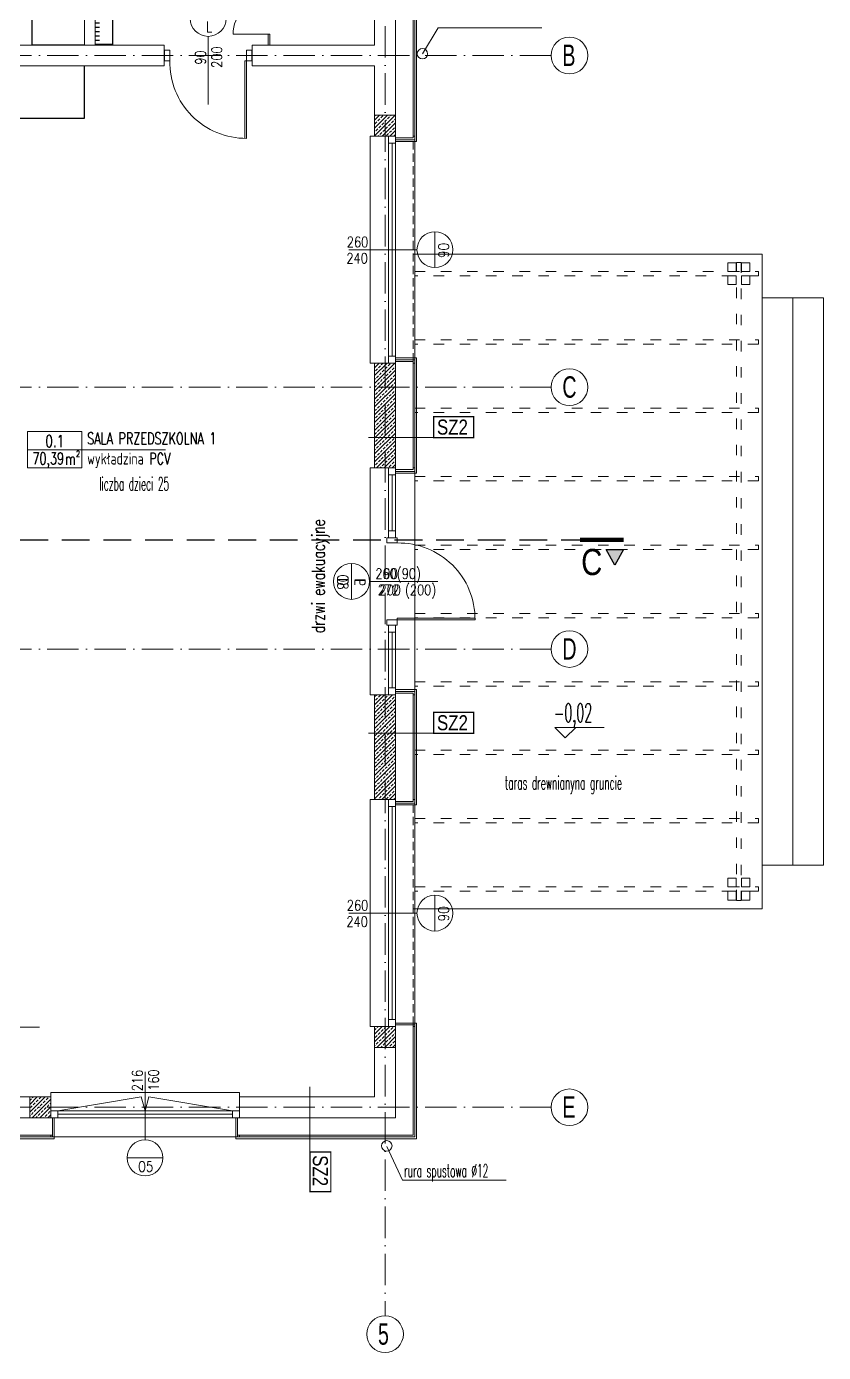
# Model space of a CAD drawing. Header units: millimetres. Extents: x -105266 to 178069, y 491 to 168574.
# Drawn here: x 10902 to 11815, y 36140 to 37659 of the extents above; entities that cross this region are included whole.
import ezdxf
from ezdxf.enums import TextEntityAlignment as Align

# ---------------------------------------------------------------- set-up
doc = ezdxf.new("R2010")
doc.units = ezdxf.units.MM
for name, pattern in [('ACAD_ISO03W100', [30, 12, -18]), ('ACAD_ISO10W100', [18, 12, -3, 0, -3]), ('HIDDEN', [9.525, 6.35, -3.175]), ('HIDDEN2', [4.7625, 3.175, -1.5875])]:
    doc.linetypes.add(name, pattern=pattern)
doc.layers.get('defpoints').update_dxf_attribs({"color": 4})
for name, color, linetype, lineweight in [('A01_OSIE', 9, 'ACAD_ISO10W100', 9), ('A02_KONSTRUKCJA', 3, 'Continuous', 15), ('A03_KONSTRUKCJA_POWYZEJ', 6, 'ACAD_ISO03W100', 0), ('A04_KONSTRUKCJA PONIZEJ', 2, 'HIDDEN2', 0), ('A05_SCIANY', 1, 'Continuous', 20), ('A06_WIDOK', 6, 'Continuous', 15), ('A07_DRZWI_OKNA', 4, 'Continuous', 5), ('A08_OPIS DRZWI_OKIEN', 9, 'Continuous', 9), ('A09_MATERIAL', 251, 'Continuous', 0), ('A09_WYKONCZENIE', 2, 'Continuous', 13), ('A14_KOTY', 4, 'Continuous', 5), ('A15_OPIS', 4, 'Continuous', 0), ('A16_OPIS_POM', 2, 'Continuous', 9), ('A17_OPIS_WARSTW', 32, 'Continuous', 9)]:
    doc.layers.add(name, color=color, linetype=linetype, lineweight=lineweight)
doc.styles.add('ARIAL', font='arial.ttf', dxfattribs={"width": 0.8})
doc.styles.add('ARIAL NARROW', font='')
doc.styles.add('NARROW', font='')
doc.styles.add('ROMANS', font='romans', dxfattribs={"width": 0.7})
doc.styles.add('TBTEXT', font='arial.ttf', dxfattribs={"width": 1.1})
doc.styles.add('WYM', font='ROMANS.SHX', dxfattribs={"width": 0.75})
doc.styles.add('X', font='ROMANS.shx', dxfattribs={"width": 0.5})
doc.styles.get('ARIAL NARROW').set_extended_font_data('Arial Narrow')
doc.styles.get('NARROW').set_extended_font_data('Arial Narrow')
pattern_1 = [(45, (14204.7404, 48972.4024), (-4.490128, 4.490128), []), (45, (14209.2306, 48972.4024), (-4.490128, 4.490128), [3.175, -1.5875])]

# ---------------------------------------------------------------- blocks, each defined once
blk = doc.blocks.new('A$C70DD17AA')
at = {"color": 6}
for points in [[(0, 0), (0, 20), (135, 20), (135, 0)], [(5, 0), (5, 5)], [(10, 0), (10, 5)], [(15, 0), (15, 5)], [(20, 0), (20, 5)], [(25, 0), (25, 5)], [(30, 0), (30, 5)], [(35, 0), (35, 5)], [(40, 0), (40, 5)], [(45, 0), (45, 5)], [(50, 0), (50, 5)], [(55, 0), (55, 5)], [(60, 0), (60, 5)], [(65, 0), (65, 5)], [(70, 0), (70, 5)], [(75, 0), (75, 5)], [(80, 0), (80, 5)], [(85, 0), (85, 5)], [(90, 0), (90, 5)], [(95, 0), (95, 5)], [(100, 0), (100, 5)], [(105, 0), (105, 5)], [(110, 0), (110, 5)], [(115, 0), (115, 5)], [(120, 0), (120, 5)], [(125, 0), (125, 5)], [(130, 0), (130, 5)]]:
    blk.add_lwpolyline(points, dxfattribs=at)
blk = doc.blocks.new('D90')
at = {"color": 0, "linetype": 'ByBlock'}
for p, q in [((-7889, -4835.3), (-7889, -4734.3)), ((-7887, -4823.3), (-7887, -4734.3)), ((-7845, -4811.4), (-7845, -4851.2)), ((-7895, -4835.3), (-7895, -4823.3)), ((-7895, -4823.3), (-7887, -4823.3)), ((-7801, -4835.3), (-7801, -4823.3)), ((-7795, -4823.3), (-7801, -4823.3)), ((-7795, -4835.3), (-7795, -4823.3)), ((-7795, -4835.3), (-7795, -4823.3)), ((-7895, -4835.3), (-7889, -4835.3)), ((-7795, -4835.3), (-7801, -4835.3))]:
    blk.add_line(p, q, dxfattribs=at)
blk.add_arc((-7888.3, -4821.6), 87.3, 358.8949, 90.4577, dxfattribs=at)
blk = doc.blocks.new('A$C76F24D35')
blk.add_blockref('D90', (7895, 4835.3))
blk = doc.blocks.new('drzwi opis')
for p, q in [((-29.3, 124.9), (29.3, 124.9)), ((0, 95.6), (0, -15.6))]:
    blk.add_line(p, q)
blk.add_circle((0, 124.9), 29.3)
at = {"style": 'ROMANS', "width": 0.7}
for tag, p in [('WDNR', (1.1, 127.5)), ('WDPPOZ', (0, 102.7))]:
    blk.add_attdef(tag, text='', height=17, dxfattribs=at).set_placement(p, align=Align.CENTER)
for tag, p in [('WDS', (-4.1, -6)), ('WDH', (22.5, -6.4))]:
    blk.add_attdef(tag, text='', height=17, rotation=90, dxfattribs=at).set_placement(p, align=Align.CENTER)
blk = doc.blocks.new('A$C16A732C5')
at = {"layer": 'A07_DRZWI_OKNA'}
for points in [[(-80, 0), (-80, 40)], [(0, 0), (0, 40)]]:
    blk.add_lwpolyline(points, dxfattribs=at)
for centre, start, end in [((-79.6, 0.4), 359.4444, 90.5556), ((-0.4, 0.4), 89.4444, 180.5556)]:
    blk.add_arc(centre, 39.6, start, end, dxfattribs=at)
blk = doc.blocks.new('opis-pomieszczenie')
for p, q in [((0, 21.8), (0, -21.4)), ((-64.8, 0), (99.9, 0))]:
    blk.add_line(p, q)
blk.add_lwpolyline([(0, 21.8), (-64.8, 21.8), (-64.8, -21.4), (0, -21.4)])
at = {"style": 'ROMANS', "width": 0.7}
for s, height, p in [('m', 14.3, (-13.8, -18)), ('2', 7.15, (-4.6, -8.4))]:
    blk.add_text(s, height=height, dxfattribs=at).set_placement(p, align=Align.CENTER)
blk.add_attdef('NR', text='', height=14.3, dxfattribs=at).set_placement((-32.4, 2.8), align=Align.CENTER)
for tag, p in [('POMIESZCZENIE', (6.3, 3.9)), ('POS', (6.3, -17.6))]:
    blk.add_attdef(tag, p, '', height=14.3, dxfattribs=at)
blk.add_attdef('POW', text='', height=14.3, dxfattribs=at).set_placement((-27, -17.4), align=Align.RIGHT)
blk = doc.blocks.new('poziom miekki')
for p, q in [((15.76, 4.24), (-4.24, 4.24)), ((-4.24, 4.24), (0, 0)), ((0, 0), (4.24, 4.24))]:
    blk.add_line(p, q)
at = {"color": 0, "style": 'ROMANS', "width": 0.7}
blk.add_attdef('H?', (-4.24, 8.19), '', height=7.5, dxfattribs=at)
blk = doc.blocks.new('A$C1A916891')
at = {"layer": 'A02_KONSTRUKCJA'}
for points in [[(-15.7, 0), (-25, 0), (-25, -10), (-15.7, -10)], [(-9.3, 0), (0, 0), (0, -10), (-9.3, -10)], [(-15.7, -15), (-25, -15), (-25, -25), (-15.7, -25)], [(-9.3, -15), (0, -15), (0, -25), (-9.3, -25)], [(-15.7, -705.1), (-25, -705.1), (-25, -715.1), (-15.7, -715.1)], [(-9.3, -705.1), (0, -705.1), (0, -715.1), (-9.3, -715.1)], [(-15.7, -720.1), (-25, -720.1), (-25, -730.1), (-15.7, -730.1)], [(-9.3, -720.1), (0, -720.1), (0, -730.1), (-9.3, -730.1)]]:
    blk.add_lwpolyline(points, close=True, dxfattribs=at)
at = {"layer": 'A03_KONSTRUKCJA_POWYZEJ'}
for points in [[(-15, 0.4), (-10, 0.4), (-10, -730.5), (-15, -730.5)], [(-383.6, -10), (10, -10), (10, -15), (-383.6, -15)], [(-383.6, -88.3), (10, -88.3), (10, -93.3), (-383.6, -93.3)], [(-383.6, -166.7), (10, -166.7), (10, -171.7), (-383.6, -171.7)], [(-383.6, -245), (10, -245), (10, -250), (-383.6, -250)], [(-383.6, -323.4), (10, -323.4), (10, -328.4), (-383.6, -328.4)], [(-383.6, -401.7), (10, -401.7), (10, -406.7), (-383.6, -406.7)], [(-383.6, -480.1), (10, -480.1), (10, -485.1), (-383.6, -485.1)], [(-383.6, -558.4), (10, -558.4), (10, -563.4), (-383.6, -563.4)], [(-383.6, -636.8), (10, -636.8), (10, -641.8), (-383.6, -641.8)], [(-383.6, -715.1), (10, -715.1), (10, -720.1), (-383.6, -720.1)]]:
    blk.add_lwpolyline(points, close=True, dxfattribs=at)
blk = doc.blocks.new('A$C1BD919F1')
at = {"lineweight": 0}
blk.add_line((-77.9, 0), (0, 0), dxfattribs=at)
at = {"lineweight": 0, "const_width": 1.5}
blk.add_lwpolyline([(-125.4, 0), (-77.9, 0), (-77.9, 25), (-125.4, 25)], close=True, dxfattribs=at)
at = {"lineweight": 0, "style": 'TBTEXT', "width": 1.1}
blk.add_attdef('1', text='', height=18, dxfattribs=at).set_placement((-96.6, 12.5), align=Align.MIDDLE)
blk = doc.blocks.new('A$C0DAD6F23')
h = blk.add_hatch(color=1)
h.dxf.hatch_style = 1
h.paths.add_polyline_path([(-30, 11), (-50, 11), (-40, 29.1)])
at = {"color": 1}
blk.add_lwpolyline([(-30, 11), (-50, 11), (-40, 29.1), (-30, 11)], dxfattribs=at)
at = {"color": 1, "const_width": 5}
blk.add_lwpolyline([(0, 0), (-50, 0)], dxfattribs=at)

msp = doc.modelspace()

# ---------------------------------------------------------------- hatches: boundary and pattern name
at = {"layer": 'A09_MATERIAL'}
h = msp.add_hatch(dxfattribs=at)
h.set_pattern_fill('ANSI33', color=256)
h.set_pattern_definition([(45, (16124.7404, 49415.9024), (-4.490128, 4.490128), []), (45, (16129.2306, 49415.9024), (-4.490128, 4.490128), [3.175, -1.5875])])
h.paths.add_polyline_path([(11300.89, 37557.17), (11324.89, 37557.17), (11324.89, 37533.17), (11300.89, 37533.17)])
h = msp.add_hatch(dxfattribs=at)
h.set_pattern_fill('ANSI33', color=256)
h.set_pattern_definition(pattern_1)
h.paths.add_polyline_path([(11300.89, 37273.17), (11324.89, 37273.17), (11324.89, 37153.17), (11300.89, 37153.17)])
h = msp.add_hatch(dxfattribs=at)
h.set_pattern_fill('ANSI33', color=256)
h.set_pattern_definition(pattern_1)
h.paths.add_polyline_path([(11300.89, 36893.17), (11324.89, 36893.17), (11324.89, 36773.17), (11300.89, 36773.17)])
h = msp.add_hatch(dxfattribs=at)
h.set_pattern_fill('ANSI33', color=256)
h.set_pattern_definition([(45, (14599.592, 49052.9024), (-4.490128, 4.490128), []), (45, (14604.082, 49052.9024), (-4.490128, 4.490128), [3.175, -1.5875])])
h.paths.add_polyline_path([(11300.89, 36513.17), (11324.89, 36513.17), (11324.89, 36489.17), (11300.89, 36489.17)])
h = msp.add_hatch(dxfattribs=at)
h.set_pattern_fill('ANSI33', color=256)
h.set_pattern_definition(pattern_1)
h.paths.add_polyline_path([(10906.04, 36432.67), (10930.04, 36432.67), (10930.04, 36408.67), (10906.04, 36408.67)])

# ---------------------------------------------------------------- linework, layer by layer
at = {"layer": 'A01_OSIE', "linetype": 'ACAD_ISO10W100', "ltscale": 3}
for points in [[(11312.89, 38362.67), (11312.89, 36181.78)], [(11503.04, 37625.67), (9190.4, 37625.67)], [(11503.04, 37245.67), (9190.4, 37245.67)], [(11503.04, 36945.67), (9190.4, 36945.67)], [(11503.04, 36420.67), (9190.4, 36420.67)]]:
    msp.add_lwpolyline(points, dxfattribs=at)
at = {"layer": 'A01_OSIE', "linetype": 'Continuous'}
for centre in [(11524.04, 37625.67), (11524.04, 37245.67), (11524.04, 36945.67), (11524.04, 36420.67), (11312.89, 36160.78)]:
    msp.add_circle(centre, 21, dxfattribs=at)
at = {"layer": 'A02_KONSTRUKCJA'}
for points in [[(11300.89, 37637.67), (11300.89, 38238.67), (10873.39, 38238.67), (10873.39, 38262.67), (11324.89, 38262.67)], [(11324.89, 38262.67), (11324.89, 37533.17), (11300.89, 37533.17), (11300.89, 37613.67), (11160.89, 37613.67), (11160.89, 37637.67), (11300.89, 37637.67)], [(10680.89, 37637.67), (11059.89, 37637.67), (11059.89, 37613.67), (10680.89, 37613.67), (10680.89, 37637.67)], [(11324.89, 36513.17), (11324.89, 36408.67), (11146.04, 36408.67), (11146.04, 36432.67), (11300.89, 36432.67), (11300.89, 36513.17), (11324.89, 36513.17)], [(10704.89, 36432.67), (10930.04, 36432.67), (10930.04, 36408.67), (10665.89, 36408.67)]]:
    msp.add_lwpolyline(points, dxfattribs=at)
for points in [[(11300.89, 37557.17), (11324.89, 37557.17), (11324.89, 37533.17), (11300.89, 37533.17)], [(11300.89, 37273.17), (11324.89, 37273.17), (11324.89, 37153.17), (11300.89, 37153.17)], [(11300.89, 37273.17), (11324.89, 37273.17), (11324.89, 37153.17), (11300.89, 37153.17)], [(11300.89, 36893.17), (11324.89, 36893.17), (11324.89, 36773.17), (11300.89, 36773.17)], [(11300.89, 36893.17), (11324.89, 36893.17), (11324.89, 36773.17), (11300.89, 36773.17)], [(11300.89, 36513.17), (11324.89, 36513.17), (11324.89, 36489.17), (11300.89, 36489.17)], [(10906.04, 36432.67), (10930.04, 36432.67), (10930.04, 36408.67), (10906.04, 36408.67)]]:
    msp.add_lwpolyline(points, close=True, dxfattribs=at)
at = {"layer": 'A04_KONSTRUKCJA PONIZEJ', "ltscale": 3}
for points in [[(11344.89, 37275.17), (11344.89, 37531.17)], [(11344.89, 36515.17), (11344.89, 36771.17)]]:
    msp.add_lwpolyline(points, dxfattribs=at)
at = {"layer": 'A05_SCIANY'}
for points in [[(10968.89, 37637.67), (10968.89, 37954.17), (10980.89, 37954.17), (10980.89, 37944.17)], [(10980.89, 37932.17), (10980.89, 37637.67)], [(11180.89, 37637.67), (11180.89, 37650.05), (11178.89, 37650.05), (11178.89, 37637.67)]]:
    msp.add_lwpolyline(points, dxfattribs=at)
at = {"layer": 'A06_WIDOK'}
for points in [[(11300.89, 37273.17), (11295.89, 37273.17), (11295.89, 37533.17), (11300.89, 37533.17)], [(11344.89, 37273.17), (11346.89, 37273.17), (11346.89, 37533.17), (11344.89, 37533.17)], [(11344.89, 36648.17), (11744.89, 36648.17), (11744.89, 37398.17), (11344.89, 37398.17)], [(11744.89, 36698.17), (11814.89, 36698.17), (11814.89, 37348.17), (11744.89, 37348.17)], [(11779.89, 36698.17), (11779.89, 37348.17)], [(11300.89, 36893.17), (11295.89, 36893.17), (11295.89, 37153.17), (11300.89, 37153.17)], [(11344.89, 36893.17), (11346.89, 36893.17), (11346.89, 37153.17), (11344.89, 37153.17)], [(11300.89, 36513.17), (11295.89, 36513.17), (11295.89, 36773.17), (11300.89, 36773.17)], [(11344.89, 36513.17), (11346.89, 36513.17), (11346.89, 36773.17), (11344.89, 36773.17)], [(10930.04, 36432.67), (10930.04, 36437.67), (11146.04, 36437.67), (11146.04, 36432.67)], [(11038.04, 36416.67), (11033.76, 36432.5), (10938.04, 36416.67)], [(11038.04, 36416.67), (11042.33, 36432.5), (11138.04, 36416.67)], [(10930.04, 36388.67), (10930.04, 36386.67), (11146.04, 36386.67), (11146.04, 36388.67)]]:
    msp.add_lwpolyline(points, dxfattribs=at)
for centre in [(11355.62, 37627.67), (11314.89, 36376.51)]:
    msp.add_circle(centre, 6, dxfattribs=at)
at = {"layer": 'A07_DRZWI_OKNA'}
for p, q in [((11324.89, 37533.17), (11316.89, 37533.17)), ((11316.89, 37525.17), (11324.89, 37525.17)), ((11320.89, 37281.17), (11320.89, 37525.17)), ((11316.89, 37281.17), (11324.89, 37281.17)), ((11324.89, 37153.17), (11316.89, 37153.17)), ((11316.89, 37145.17), (11324.89, 37145.17)), ((11320.89, 37081.17), (11320.89, 37145.17)), ((11320.89, 36901.17), (11320.89, 36965.17)), ((11316.89, 36901.17), (11324.89, 36901.17)), ((11324.89, 36773.17), (11316.89, 36773.17)), ((11316.89, 36765.17), (11324.89, 36765.17)), ((11320.89, 36521.17), (11320.89, 36765.17)), ((11316.89, 36521.17), (11324.89, 36521.17)), ((10938.04, 36416.67), (10938.04, 36408.67)), ((10938.04, 36412.67), (11138.04, 36412.67)), ((11138.04, 36416.67), (11138.04, 36408.67)), ((11146.04, 36408.67), (11146.04, 36416.67))]:
    msp.add_line(p, q, dxfattribs=at)
for points in [[(11324.89, 37533.17), (11324.89, 37273.17), (11316.89, 37273.17), (11316.89, 37533.17)], [(11316.89, 37073.17), (11316.89, 37153.17)], [(11324.89, 37153.17), (11324.89, 37073.17)], [(11324.89, 36973.17), (11324.89, 36893.17), (11316.89, 36893.17), (11316.89, 36973.17)], [(11324.89, 36773.17), (11324.89, 36513.17), (11316.89, 36513.17), (11316.89, 36773.17)], [(11146.04, 36408.67), (10930.04, 36408.67), (10930.04, 36416.67), (11146.04, 36416.67)]]:
    msp.add_lwpolyline(points, dxfattribs=at)
for points in [[(11324.89, 37081.17), (11324.89, 37073.17), (11316.89, 37073.17), (11316.89, 37081.17)], [(11324.89, 36973.17), (11324.89, 36965.17), (11316.89, 36965.17), (11316.89, 36973.17)]]:
    msp.add_lwpolyline(points, close=True, dxfattribs=at)
at = {"layer": 'A09_WYKONCZENIE'}
for points in [[(10985.89, 38286.67), (11348.89, 38286.67), (11348.89, 37527.17), (11324.89, 37527.17)], [(10985.89, 38284.67), (11346.89, 38284.67), (11346.89, 37529.17), (11324.89, 37529.17)], [(10985.89, 38282.67), (11344.89, 38282.67), (11344.89, 37531.17), (11324.89, 37531.17)], [(11324.89, 37279.17), (11348.89, 37279.17), (11348.89, 37147.17), (11324.89, 37147.17)], [(11324.89, 37277.17), (11346.89, 37277.17), (11346.89, 37149.17), (11324.89, 37149.17)], [(11324.89, 37275.17), (11344.89, 37275.17), (11344.89, 37151.17), (11324.89, 37151.17)], [(11324.89, 36899.17), (11348.89, 36899.17), (11348.89, 36767.17), (11324.89, 36767.17)], [(11324.89, 36897.17), (11346.89, 36897.17), (11346.89, 36769.17), (11324.89, 36769.17)], [(11324.89, 36895.17), (11344.89, 36895.17), (11344.89, 36771.17), (11324.89, 36771.17)], [(11324.89, 36517.17), (11348.89, 36517.17), (11348.89, 36384.67), (11142.04, 36384.67), (11142.04, 36408.67)], [(11324.89, 36515.17), (11344.89, 36515.17), (11344.89, 36388.67), (11144.04, 36388.67), (11144.04, 36408.67)], [(11324.89, 36515.17), (11346.89, 36515.17), (11346.89, 36386.67), (11144.04, 36386.67), (11144.04, 36408.67)], [(10932.04, 36408.67), (10932.04, 36388.67), (10724.89, 36388.67)], [(10932.04, 36408.67), (10932.04, 36386.67), (10724.89, 36386.67)], [(10934.04, 36408.67), (10934.04, 36384.67), (10724.89, 36384.67), (10724.89, 36388.67)]]:
    msp.add_lwpolyline(points, dxfattribs=at)
at = {"layer": 'A15_OPIS'}
for points in [[(11492.32, 37657.41), (11373.63, 37657.41), (11355.62, 37627.67)], [(10917.12, 36512.51), (10726.74, 36512.51), (10600.89, 36442.54)], [(11451.6, 36337.02), (11332.9, 36337.02), (11314.89, 36375.94)]]:
    msp.add_lwpolyline(points, dxfattribs=at)
at = {"layer": 'defpoints'}
for points in [[(10968.89, 37637.67), (10908.89, 37637.67), (10908.89, 37837.67), (10968.89, 37837.67)], [(10768.89, 37613.67), (10768.89, 37553.67), (10968.89, 37553.67), (10968.89, 37613.67)]]:
    msp.add_lwpolyline(points, dxfattribs=at)
at = {"layer": 'defpoints', "linetype": 'HIDDEN', "ltscale": 5}
msp.add_lwpolyline([(9180.75, 37070.85), (11536.04, 37070.85)], dxfattribs=at)

# ---------------------------------------------------------------- block references
at = {"rotation": 270}
msp.add_blockref('A$C70DD17AA', (10980.89, 37773.17), dxfattribs=at)
msp.add_blockref('A$C1A916891', (11730.47, 37388.23))
at = {"color": 6, "rotation": 180}
msp.add_blockref('A$C0DAD6F23', (11536.04, 37070.85), dxfattribs=at)
at = {"layer": 'A05_SCIANY', "rotation": 90}
msp.add_blockref('A$C16A732C5', (11178.89, 37730.05), dxfattribs=at)
at = {"layer": 'A07_DRZWI_OKNA', "rotation": 180}
msp.add_blockref('A$C76F24D35', (11160.39, 37631.67), dxfattribs=at)
at = {"layer": 'A07_DRZWI_OKNA', "xscale": -1, "rotation": 270}
msp.add_blockref('A$C76F24D35', (11314.89, 36973.17), dxfattribs=at)
at = {"layer": 'A08_OPIS DRZWI_OKIEN'}
ref = msp.add_blockref('drzwi opis', (11110.39, 37580.46), dxfattribs=dict(at, xscale=0.702000000001135, yscale=0.702000000001135, zscale=0.702000000001135))
ref.add_attrib('WDNR', 'D', dxfattribs={"layer": '0', "height": 11.93, "style": 'WYM', "width": 0.8}).set_placement((11111.05, 37672.15), align=Align.CENTER)
ref.add_attrib('WDPPOZ', 'L', dxfattribs={"layer": '0', "height": 11.93, "style": 'WYM', "width": 0.8}).set_placement((11111.31, 37652.56), align=Align.CENTER)
ref.add_attrib('WDS', '90', dxfattribs={"layer": '0', "height": 11.934, "rotation": 90, "style": 'WYM', "width": 0.8}).set_placement((11107.53, 37623.28), align=Align.CENTER)
ref.add_attrib('WDH', '200', dxfattribs={"layer": '0', "height": 11.934, "rotation": 90, "style": 'WYM', "width": 0.8}).set_placement((11126.18, 37623.8), align=Align.CENTER)
ref = msp.add_blockref('drzwi opis', (11282.35, 37403.17), dxfattribs=dict(at, xscale=0.702000000001135, yscale=0.702000000001135, zscale=0.702000000001135, rotation=270))
ref.add_attrib('WDNR', 'O6', dxfattribs={"layer": '0', "height": 11.934, "rotation": 270, "style": 'WYM', "width": 0.8}).set_placement((11374.03, 37402.52), align=Align.CENTER)
ref.add_attrib('WDS', '260', dxfattribs={"layer": '0', "height": 11.934, "style": 'WYM', "width": 0.8}).set_placement((11281.41, 37406.03), align=Align.CENTER)
ref.add_attrib('WDH', '240', dxfattribs={"layer": '0', "height": 11.934, "style": 'WYM', "width": 0.8}).set_placement((11280.83, 37387.39), align=Align.CENTER)
ref = msp.add_blockref('drzwi opis', (11362.19, 37023.17), dxfattribs=dict(at, xscale=-0.702000000001135, yscale=0.702000000001135, zscale=0.702000000001135, rotation=90))
ref.add_attrib('WDNR', 'D', dxfattribs={"layer": '0', "height": 11.93, "rotation": 270, "style": 'WYM', "width": 0.8}).set_placement((11258.57, 37022.52), align=Align.CENTER)
ref.add_attrib('WDPPOZ', 'L', dxfattribs={"layer": '0', "height": 11.93, "rotation": 270, "style": 'WYM', "width": 0.8}).set_placement((11278.16, 37022.26), align=Align.CENTER)
ref.add_attrib('WDS', '90', dxfattribs={"layer": '0', "height": 11.934, "style": 'WYM', "width": 0.8}).set_placement((11319.37, 37026.03), align=Align.CENTER)
ref.add_attrib('WDH', '200', dxfattribs={"layer": '0', "height": 11.934, "style": 'WYM', "width": 0.8}).set_placement((11318.85, 37007.39), align=Align.CENTER)
ref = msp.add_blockref('drzwi opis', (11362.19, 37023.17), dxfattribs=dict(at, xscale=-0.702000000001135, yscale=0.702000000001135, zscale=0.702000000001135, rotation=90))
ref.add_attrib('WDNR', 'O8', dxfattribs={"layer": '0', "height": 11.934, "rotation": 270, "style": 'WYM', "width": 0.8}).set_placement((11258.57, 37022.52), align=Align.CENTER)
ref.add_attrib('WDPPOZ', 'P', dxfattribs={"layer": '0', "height": 11.93, "rotation": 270, "style": 'WYM', "width": 0.8}).set_placement((11278.16, 37022.26), align=Align.CENTER)
ref.add_attrib('WDS', '260(90)', dxfattribs={"layer": '0', "height": 11.934, "style": 'WYM', "width": 0.8}).set_placement((11327.89, 37026.03), align=Align.CENTER)
ref.add_attrib('WDH', '272 (200)', dxfattribs={"layer": '0', "height": 11.934, "style": 'WYM', "width": 0.8}).set_placement((11338.08, 37007.39), align=Align.CENTER)
ref = msp.add_blockref('drzwi opis', (11282.35, 36643.17), dxfattribs=dict(at, xscale=0.702000000001135, yscale=0.702000000001135, zscale=0.702000000001135, rotation=270))
ref.add_attrib('WDNR', 'O6', dxfattribs={"layer": '0', "height": 11.934, "rotation": 270, "style": 'WYM', "width": 0.8}).set_placement((11374.03, 36642.52), align=Align.CENTER)
ref.add_attrib('WDS', '260', dxfattribs={"layer": '0', "height": 11.934, "style": 'WYM', "width": 0.8}).set_placement((11281.41, 36646.03), align=Align.CENTER)
ref.add_attrib('WDH', '240', dxfattribs={"layer": '0', "height": 11.934, "style": 'WYM', "width": 0.8}).set_placement((11280.83, 36627.39), align=Align.CENTER)
ref = msp.add_blockref('drzwi opis', (11038.04, 36450.43), dxfattribs=dict(at, xscale=-0.702000000001135, yscale=0.702000000001135, zscale=0.702000000001135, rotation=180))
ref.add_attrib('WDNR', 'O5', dxfattribs={"layer": '0', "height": 11.934, "style": 'WYM', "width": 0.8}).set_placement((11038.69, 36346.81), align=Align.CENTER)
ref.add_attrib('WDS', '216', dxfattribs={"layer": '0', "height": 11.934, "rotation": 90, "style": 'WYM', "width": 0.8}).set_placement((11035.18, 36451.37), align=Align.CENTER)
ref.add_attrib('WDH', '160', dxfattribs={"layer": '0', "height": 11.934, "rotation": 90, "style": 'WYM', "width": 0.8}).set_placement((11053.83, 36451.94), align=Align.CENTER)
at = {"layer": 'A14_KOTY'}
ref = msp.add_blockref('poziom miekki', (11519.29, 36843.86), dxfattribs=dict(at, xscale=2.834999999940919, yscale=2.834999999940919, zscale=2.834999999940919))
ref.add_attrib('H?', '-0,02', (11506.35, 36862.06), dxfattribs={"layer": '0', "color": 0, "height": 21.263, "style": 'X', "width": 0.5})
at = {"layer": 'A16_OPIS_POM'}
ref = msp.add_blockref('opis-pomieszczenie', (10965.77, 37173.94), dxfattribs=dict(at, xscale=0.9600000000064028, yscale=0.9600000000064028, zscale=0.9600000000064028))
ref.add_attrib('NR', '0.1', dxfattribs={"layer": '0', "height": 13.44, "style": 'ROMANS', "width": 0.75}).set_placement((10934.68, 37177.08), align=Align.CENTER)
ref.add_attrib('POMIESZCZENIE', 'SALA PRZEDSZKOLNA 1', (10971.82, 37180.24), dxfattribs={"layer": '0', "height": 13.44, "style": 'ROMANS', "width": 0.7})
ref.add_attrib('POS', 'wykładzina PCV', (10971.82, 37157.07), dxfattribs={"layer": '0', "height": 13.44, "style": 'ROMANS', "width": 0.7})
ref.add_attrib('POW', '70,39', dxfattribs={"layer": '0', "height": 13.44, "style": 'ROMANS', "width": 0.7}).set_placement((10945.33, 37157.22), align=Align.RIGHT)
at = {"layer": 'A17_OPIS_WARSTW'}
ref = msp.add_blockref('A$C1BD919F1', (11293.87, 37187.94), dxfattribs=dict(at, xscale=-0.9599999999991269, yscale=0.9599999999991269, zscale=0.9599999999991269))
ref.add_attrib('1', 'SZ2', dxfattribs={"layer": '0', "height": 17.28, "style": 'ARIAL', "width": 0.8}).set_placement((11390.07, 37199.94), align=Align.MIDDLE)
ref = msp.add_blockref('A$C1BD919F1', (11293.87, 36849.24), dxfattribs=dict(at, xscale=-0.9599999999991269, yscale=0.9599999999991269, zscale=0.9599999999991269))
ref.add_attrib('1', 'SZ2', dxfattribs={"layer": '0', "height": 17.28, "style": 'ARIAL', "width": 0.8}).set_placement((11390.07, 36861.24), align=Align.MIDDLE)
ref = msp.add_blockref('A$C1BD919F1', (11226.8, 36444.3), dxfattribs=dict(at, xscale=-0.9599999999991269, yscale=0.9599999999991269, zscale=0.9599999999991269, rotation=270))
ref.add_attrib('1', 'SZ2', dxfattribs={"layer": '0', "height": 17.28, "rotation": 270, "style": 'ARIAL', "width": 0.8}).set_placement((11238.8, 36348.09), align=Align.MIDDLE)

# ---------------------------------------------------------------- texts
at = {"color": 1, "insert": (11549.57, 37045.13), "char_height": 30, "width": 35, "attachment_point": 5, "style": 'ARIAL NARROW'}
msp.add_mtext('{\\fArial|b0|i0|c238|p34;\\W0.8;C}', dxfattribs=at)
at = {"layer": 'A01_OSIE', "style": 'NARROW', "width": 0.8}
for s, p in [('B', (11515.93, 37625.85)), ('C', (11515.93, 37245.85)), ('D', (11515.93, 36945.85)), ('E', (11515.93, 36420.85)), ('5', (11304.78, 36160.95))]:
    msp.add_text(s, height=24.5, dxfattribs=at).set_placement(p, align=Align.MIDDLE_LEFT)
at = {"layer": 'A05_SCIANY', "style": 'X', "width": 0.7}
msp.add_text('drzwi ewakuacyjne', height=15, rotation=90, dxfattribs=at).set_placement((11243.93, 36963.92))
at = {"layer": 'A15_OPIS', "style": 'X', "width": 0.5}
for s, p in [('liczba dzieci 25', (10985.6, 37127.45)), ('taras drewnianyna gruncie', (11450.09, 36784.93)), ('rura spustowa %%C12', (11334.68, 36340.58))]:
    msp.add_text(s, height=15, dxfattribs=at).set_placement(p)

doc.saveas('drawing.dxf')
